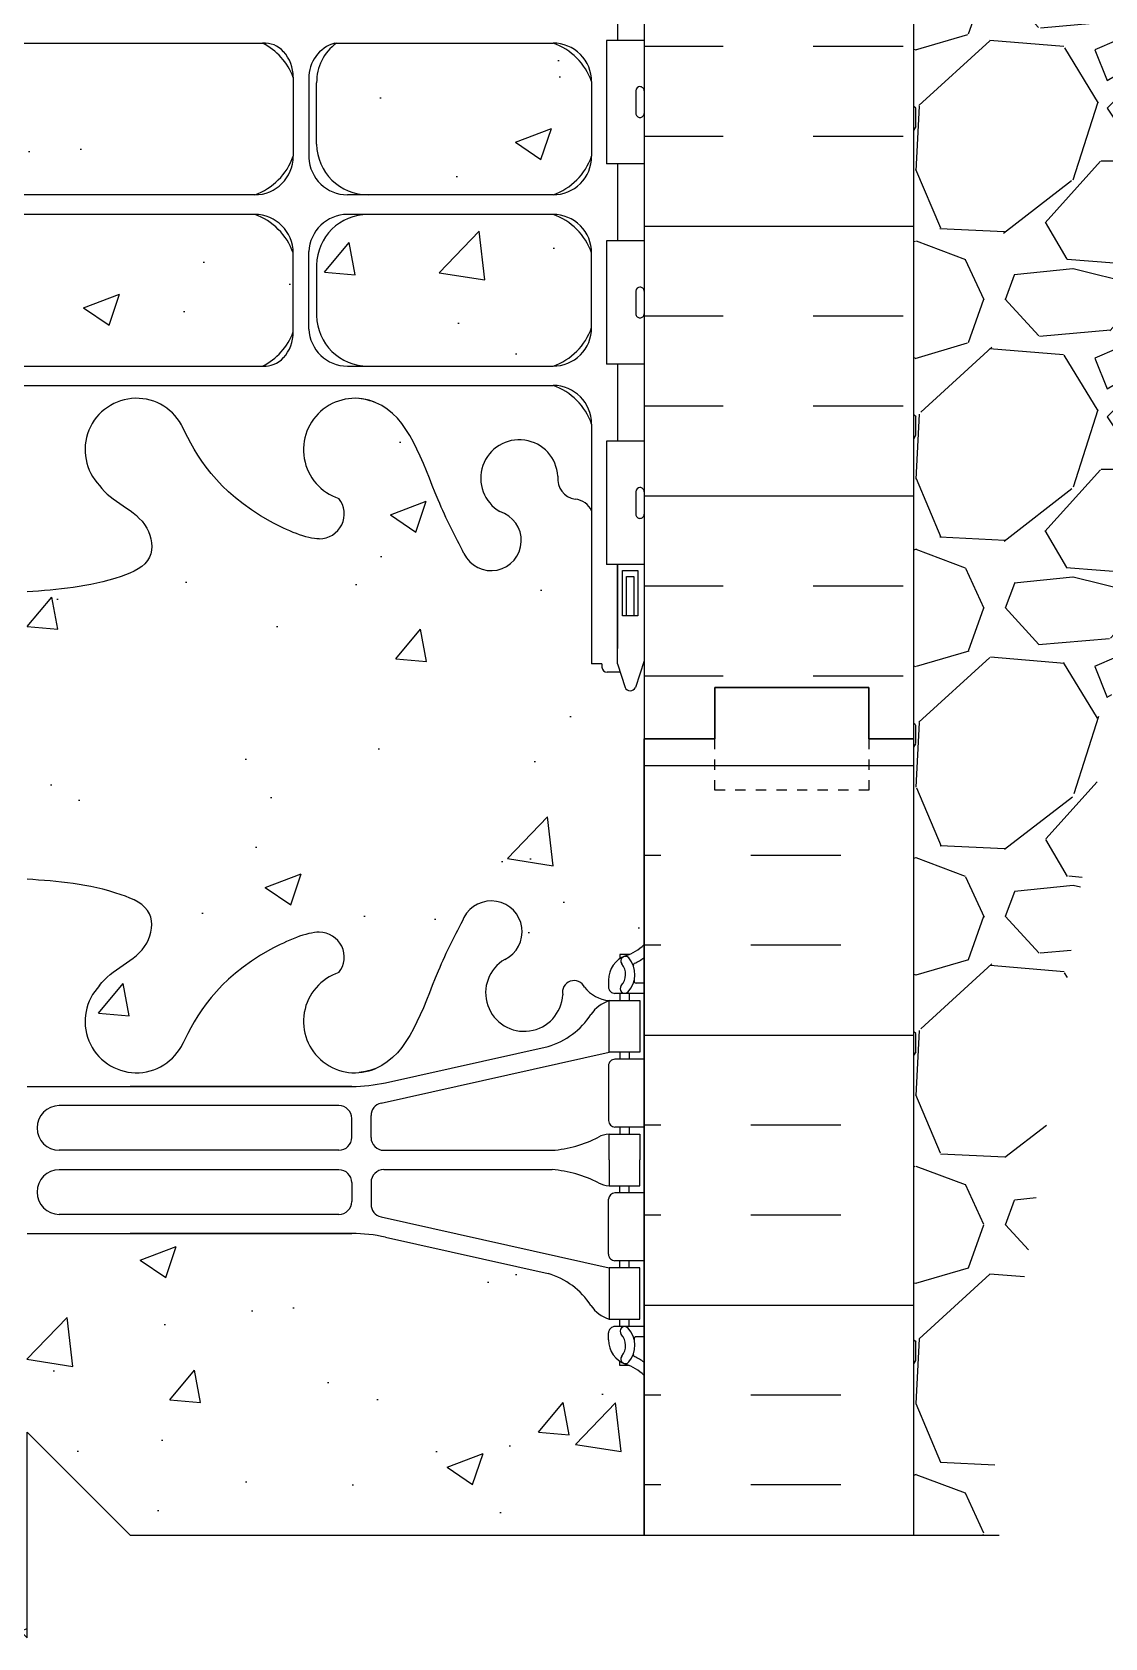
# Model space of a CAD drawing. Header units: inches. Extents: x -6.4 to 48.3, y 55.7 to 149.3.
# Drawn here: x 21.46 to 31.9, y 84.5 to 100.12 of the extents above; entities that cross this region are included whole.
import ezdxf

# ---------------------------------------------------------------- set-up
doc = ezdxf.new("R2010")
doc.units = ezdxf.units.IN
doc.header["$LTSCALE"] = 0.5
doc.header["$MEASUREMENT"] = 0
doc.linetypes.add('DASHED2', pattern=[0.375, 0.25, -0.125])
for name, color, linetype in [('HATCH', 12, 'Continuous'), ('LINE18', 9, 'Continuous'), ('line25', 2, 'Continuous'), ('LINE50', 5, 'Continuous'), ('LINE9', 9, 'Continuous'), ('Web_Edge', 9, 'Continuous')]:
    doc.layers.add(name, color=color, linetype=linetype)

msp = doc.modelspace()

# ---------------------------------------------------------------- hatches: boundary and pattern name
at = {"layer": 'HATCH'}
h = msp.add_hatch(dxfattribs=at)
h.set_pattern_fill('AR-CONC', color=256, scale=0.5)
h.set_pattern_definition([(49.99999999999999, (0, 0), (3.586300913003767, -0.3137606749129755), [0.375, -4.125]), (355, (0, 0), (-0.693756668065, 3.760960668500059), [0.3, -3.3]), (100.45144446, (0.298858405, -0.02614672), (2.89254423363556, 3.447199954843147), [0.3187009599999999, -3.505710559999999]), (46.18420000000001, (0, 1), (5.336206653357862, -0.8275964039653827), [0.5625, -6.1875]), (96.63563549, (0.444683725, 0.931033465), (4.673309728371142, 4.870593003872752), [0.47805171, -5.258568799999999]), (351.1841639899999, (0, 1), (4.673309725273866, 4.870593001349951), [0.45, -4.950000005]), (21, (0.5, 0.75), (2.984535260592308, -2.013094453326694), [0.375, -4.125]), (326.0000000000001, (0.5, 0.75), (1.216576659607909, 3.625750225234265), [0.3, -3.3]), (71.45144474, (0.74871127, 0.58224213), (4.201111883649856, 1.612655764031769), [0.31870095, -3.50571056]), (37.50000000000001, (0, 0), (0.06079927658645334, 1.664469269156557), [0, -3.26, 0, -3.35, 0, -3.3125]), (7.499999999999999, (0, 0), (1.315347687210743, 1.972058559411801), [0, -1.91, 0, -3.185, 0, -1.2625]), (327.5, (-1.115, 0), (2.669112180862045, -0.1127743586718988), [0, -1.25, 0, -3.9, 0, -5.175]), (317.5, (-1.615, 0), (2.915930846711931, 0.5005249116615886), [0, -1.625, 0, -2.59, 0, -3.675])])
h.paths.add_polyline_path([(26.48168436787026, 88.04263659014639), (24.90088879188321, 88.39559580284632, 0.05497433642748715), (24.57401833327804, 88.43164371917305), (21.41610146462051, 88.4316437191731), (18.25818459596298, 88.43164371917305, 0.05497433642748495), (17.93131413735782, 88.39559580284632), (16.35051856137071, 88.04263659014639, 0.1809141486820081), (15.93279740654071, 87.73129173911866, -0.1555286049738728), (15.75710446149501, 87.59724655619068), (15.65210446151042, 87.59724655619068), (15.65210446150587, 87.5272465561907), (15.69960446150371, 87.52724655619072, -0.4142135623886924), (15.76210446150372, 87.4647465561874), (15.76210446150009, 87.39724655617746, -0.2490694201800416), (15.65210446148404, 87.1901234044078), (15.65210446148137, 87.14839734448366), (15.56210446148088, 87.14839734449053, 0.088416150687099), (15.41610146462049, 87.05108565203554), (15.41610146462049, 85.49827256167444), (20.41610146462047, 85.49827256167437), (21.41610146462047, 84.49827256167437), (21.41610146462047, 86.49827256167437), (22.41610146462047, 85.49827256167437), (27.41610146462256, 85.49827256167437), (27.41610146462256, 87.05108565203365, 0.08841615068847293), (27.2700984677602, 87.14839734449053), (27.18009846775971, 87.14839734448366), (27.18009846775692, 87.19012340440784, -0.2490694201797438), (27.07009846774093, 87.39724655617725), (27.0700984677373, 87.46474655618735, -0.4142135623889392), (27.13259846773731, 87.52724655619072), (27.18009846773515, 87.5272465561907), (27.1800984677306, 87.59724655619068), (27.07509846774601, 87.59724655619068, -0.1555286049747292), (26.89940552269962, 87.73129173911965, 0.1809141486815976)])
edge = h.paths.add_edge_path()
edge.add_line((27.41610146462256, 94.00279614234482), (27.33110508458509, 93.7421405768958))
edge.add_arc((27.28110508458312, 93.76880724355779), 0.0566666666662005, 208.0724869357355, 331.92751306926226, ccw=False)
edge.add_line((27.23110508458348, 93.74214057689144), (27.18219204110522, 93.8921405768918))
edge.add_line((27.18219204110522, 93.8921405768918), (27.05610508458371, 93.8921405768917))
edge.add_arc((27.05610508458366, 93.9421405768917), 0.04999999999999893, 180.0000000003257, 270.0000000000529, ccw=False)
edge.add_line((27.00610508458367, 93.94214057689142), (27.00610508458348, 93.97214057689179))
edge.add_line((27.00610508458348, 93.97214057689179), (26.90610508458358, 93.97214057689173))
edge.add_line((26.90610508458358, 93.97214057689173), (26.90610508458517, 95.46145021281055))
edge.add_arc((26.73182014423171, 95.38519943536058), 0.1902351741811509, 23.62968568314012, 85.69390720186028)
edge.add_arc((26.77527631842614, 95.77295988821972), 0.2001991447122013, 172.8928574406814, 261.62120110483374, ccw=False)
edge.add_arc((26.20210352278391, 95.77860224743173), 0.3750000000000576, 2.923707316314296, 239.8675290213241)
edge.add_arc((25.92845248735913, 95.17366380226504), 0.2933208100659903, -154.20161472823122, 73.07311694849182, ccw=False)
edge.add_spline(control_points=[(25.66436665831853, 95.04600890609176), (25.57836160097614, 95.21262309114293), (25.32535592059434, 95.7027609569015), (25.13097034530546, 96.38364457051323), (24.80526544747908, 96.51416053165345)], knot_values=[0, 0, 0, 0, 0.5792108788750416, 1.703895643151047, 1.703895643151047, 1.703895643151047, 1.703895643153065], degree=3, periodic=0)
edge.add_spline(control_points=[(24.8052654474785, 96.51416053165369), (24.75562126657542, 96.53405387077383), (24.70139113196266, 96.5465382056105), (24.64463728462571, 96.55494526457996)], knot_values=[1.703895643151047, 1.703895643151047, 1.703895643151047, 1.703895643153065, 1.875320924960458, 1.875320924960458, 1.875320924960458, 1.875320924960458], degree=3, periodic=0)
edge.add_arc((24.60360352278432, 96.05663187885848), 0.5000000000000012, 85.29258300207836, 251.7936654899602)
edge.add_arc((24.25727042465806, 95.43188302808746), 0.2420270174843622, -90.00000000000159, 38.232708347083815, ccw=False)
edge.add_spline(control_points=[(24.25727042465806, 95.1898560106031), (24.13629586325752, 95.18787722357992), (23.31697661923827, 95.53929212968156), (23.07188675954299, 95.98652410921649), (22.93242272982697, 96.26650833613554)], knot_values=[0.038125052948749, 0.038125052948749, 0.038125052948749, 0.038125052948749, 0.3206625196127232, 1.237397781292702, 1.237397781292702, 1.237397781292702, 1.237397781292702], degree=3, periodic=0)
edge.add_arc((22.47860352278432, 96.05663187885848), 0.4999999999999982, 24.81898893806979, 224.1875067117098)
edge.add_spline(control_points=[(22.12007221939931, 95.70812749654301), (22.22770059259975, 95.5451590696738), (22.58768390405331, 95.45449416838859), (22.66435115063942, 94.95892867344192), (22.11619173628324, 94.72307598496089), (21.71239816288963, 94.69459615695264), (21.41610352278432, 94.67369829986428)], knot_values=[0.2294066276059699, 0.2294066276059699, 0.2294066276059699, 0.2294066276059699, 0.8444317149509691, 1.128849112252439, 1.464330773214601, 2.389004302115073, 2.389004302115073, 2.389004302115073, 2.389004302115073], degree=3, periodic=0)
edge.add_spline(control_points=[(21.41610352278432, 94.67369829986428), (21.119808882679, 94.69459615695264), (20.71601530928539, 94.72307598496089), (20.16785589492921, 94.95892867344192), (20.24452314151486, 95.45449416838859), (20.60450645296843, 95.5451590696738), (20.71213482616887, 95.70812749654301)], knot_values=[0.2294066276059699, 0.2294066276059699, 0.2294066276059699, 0.2294066276059699, 1.154080156506442, 1.489561817468604, 1.773979214770074, 2.389004302115073, 2.389004302115073, 2.389004302115073, 2.389004302115073], degree=3, periodic=0)
edge.add_arc((20.35360352278431, 96.05663187885848), 0.4999999999999969, 315.8124932879452, 515.181011060319)
edge.add_spline(control_points=[(19.89978431574761, 96.26650833614842), (19.76032028603093, 95.98652410922699), (19.51523042633951, 95.53929212968568), (18.69591118231066, 95.18787722357992), (18.57493662091011, 95.1898560106031)], knot_values=[0.03812505294874891, 0.03812505294874891, 0.03812505294874891, 0.03812505294874891, 0.9548603146427838, 1.237397781306758, 1.237397781306758, 1.237397781306758, 1.237397781306758], degree=3, periodic=0)
edge.add_arc((18.57493662091008, 95.43188302808746), 0.2420270174843622, 141.7672916529813, 270.00000000000927, ccw=False)
edge.add_arc((18.22860352278432, 96.05663187885848), 0.5000000000000013, 288.206334509959, 454.7074169979395)
edge.add_spline(control_points=[(18.18756976094292, 96.55494526457996), (18.13081591360685, 96.54653820561069), (18.07658577899593, 96.53405387077456), (18.02694159809434, 96.51416053165555)], knot_values=[1.703895643153065, 1.703895643153065, 1.703895643153065, 1.703895643153065, 1.875320924956438, 1.875320924956438, 1.875320924956438, 1.875320924960458], degree=3, periodic=0)
edge.add_spline(control_points=[(18.02694159809317, 96.51416053165508), (17.70123670026364, 96.38364457051644), (17.50685112497414, 95.70276095690208), (17.25384544459203, 95.21262309114293), (17.16784038724964, 95.04600890609176)], knot_values=[0, 0, 0, 4.020339616772617e-12, 1.124684764282043, 1.703895643157085, 1.703895643157085, 1.703895643157085, 1.703895643157085], degree=3, periodic=0)
edge.add_arc((16.90375455820813, 95.17366380226525), 0.2933208100657335, 106.92688305140959, 334.2016147193522, ccw=False)
edge.add_arc((16.6301035227838, 95.77860224743172), 0.3749999999999994, 300.1324709786998, 537.076292684905)
edge.add_arc((16.05693072714067, 95.77295988821614), 0.2001991447122045, -81.61995656525949, 7.107142558047826, ccw=False)
edge.add_arc((16.10038278495344, 95.38519943536058), 0.1902351741811548, 94.30355009334704, 156.3683691149518)
edge.add_line((15.92610043342788, 95.46145612977134), (15.9260978446574, 93.97214057689173))
edge.add_line((15.9260978446574, 93.97214057689173), (15.82609784465749, 93.97214057689179))
edge.add_line((15.82609784465749, 93.97214057689179), (15.8260978446573, 93.9421405768917))
edge.add_arc((15.77609784465731, 93.9421405768917), 0.04999999999999893, -90.00000000005292, 0, ccw=False)
edge.add_line((15.77609784465726, 93.8921405768917), (15.65001088813575, 93.8921405768918))
edge.add_line((15.65001088813575, 93.8921405768918), (15.60109784465749, 93.74214057689144))
edge.add_arc((15.55109784465785, 93.76880724355779), 0.0566666666662005, 208.0724869307369, 331.92751306426453, ccw=False)
edge.add_line((15.50109784465588, 93.7421405768958), (15.41610146462049, 94.00279614233828))
edge.add_line((15.41610146462049, 94.00279614233828), (15.41610146462049, 91.24340746034557))
edge.add_arc((15.76210446151015, 91.60435333737338), 0.5000000000000022, 226.210888829616, 246.4218215181388)
edge.add_line((15.56210446148088, 91.14609576789057), (15.65210446148137, 91.14609576789748))
edge.add_line((15.65210446148137, 91.14609576789748), (15.65210446148404, 91.1043697079733))
edge.add_arc((15.51210446150009, 90.89724655619038), 0.2500000000000013, 3.038678642042214e-09, 55.944202261869975, ccw=False)
edge.add_line((15.76210446150009, 90.89724655620364), (15.76210446150372, 90.82974655619375))
edge.add_arc((15.69960446150372, 90.82974655619039), 0.06250000000000266, -90.00000000001631, 3.087507138843648e-09, ccw=False)
edge.add_line((15.6996044615037, 90.76724655619039), (15.65210446150587, 90.7672465561904))
edge.add_line((15.65210446150587, 90.7672465561904), (15.65210446151042, 90.6972465561904))
edge.add_line((15.65210446151042, 90.6972465561904), (15.75710446149594, 90.6972465561904))
edge.add_arc((15.71956877942649, 91.04679790552295), 0.3515609097277858, 276.129075369699, 321.5331406383066)
edge.add_arc((16.0967952054081, 90.77849878458117), 0.1133920476497535, -12.184427694826923, 154.0569440551999, ccw=False)
edge.add_arc((16.58214478038747, 90.77369367286873), 0.3750000000000024, 182.9237073150972, 419.867529020973)
edge.add_arc((16.90210833185898, 91.36738463013138), 0.299843798883217, 27.596968583176817, 243.9425150277763, ccw=False)
edge.add_spline(control_points=[(17.16783832908618, 91.5062870142087), (17.25384338642834, 91.3396728291575), (17.50684906681039, 90.8495349633984), (17.70123464209949, 90.1686513497856), (18.02693953992742, 90.03813538864625)], knot_values=[0, 0, 0, 0, 0.5792108788750416, 1.703895643153065, 1.70389564315316, 1.70389564315316, 1.70389564315316], degree=3, periodic=0)
edge.add_spline(control_points=[(18.02693953992745, 90.03813538864625), (18.07658372083, 90.01824204952645), (18.13081385544215, 90.00575771468992), (18.18756770277906, 89.9973506557205)], knot_values=[1.703895643153065, 1.70389564315316, 1.70389564315316, 1.70389564315316, 1.875320924960458, 1.875320924960458, 1.875320924960458, 1.875320924960458], degree=3, periodic=0)
edge.add_arc((18.22860146462052, 90.49566404144197), 0.5000000000000042, 265.2925830020462, 431.7936654899919)
edge.add_arc((18.57493456274659, 91.120412892213), 0.2420270174843639, 90, 218.2327083470575, ccw=False)
edge.add_spline(control_points=[(18.57493456274659, 91.36243990969736), (18.69590912414697, 91.36441869672053), (19.51522836816904, 91.01300379061777), (19.76031822786324, 90.56577181108118), (19.89978225757944, 90.28578758416147)], knot_values=[0.038125052948749, 0.038125052948749, 0.038125052948749, 0.038125052948749, 0.3206625196127232, 1.237397781296427, 1.237397781296427, 1.237397781296427, 1.237397781296427], degree=3, periodic=0)
edge.add_arc((20.35360146462051, 90.49566404144197), 0.5000000000000001, 204.818988938502, 404.1875067117508)
edge.add_spline(control_points=[(20.71213276800546, 90.84416842375744), (20.60450439480479, 91.00713685062665), (20.24452108335123, 91.09780175191186), (20.1678538367654, 91.59336724685856), (20.71601325112164, 91.8292199353396), (21.11980682451519, 91.85769976334784), (21.41610146462051, 91.87859762043617)], knot_values=[0.2294066276059699, 0.2294066276059699, 0.2294066276059699, 0.2294066276059699, 0.8444317149509691, 1.128849112252439, 1.464330773214601, 2.389004302115073, 2.389004302115073, 2.389004302115073, 2.389004302115073], degree=3, periodic=0)
edge.add_spline(control_points=[(21.41610146462051, 91.87859762043617), (21.71239610472583, 91.85769976334784), (22.11618967811938, 91.8292199353396), (22.66434909247562, 91.59336724685856), (22.58768184588979, 91.09780175191186), (22.22769853443623, 91.00713685062665), (22.12007016123556, 90.84416842375744)], knot_values=[0.2294066276059699, 0.2294066276059699, 0.2294066276059699, 0.2294066276059699, 1.154080156506442, 1.489561817468604, 1.773979214770074, 2.389004302115073, 2.389004302115073, 2.389004302115073, 2.389004302115073], degree=3, periodic=0)
edge.add_arc((22.47860146462051, 90.49566404144197), 0.4999999999999986, 135.8124932882493, 335.181011061473)
edge.add_spline(control_points=[(22.93242067166158, 90.28578758416145), (23.07188470137777, 90.56577181108118), (23.31697456107198, 91.01300379061779), (24.13629380509406, 91.36441869672053), (24.25726836649443, 91.36243990969736)], knot_values=[0.03812505294874891, 0.03812505294874891, 0.03812505294874891, 0.03812505294874891, 0.9548603146324574, 1.237397781296432, 1.237397781296432, 1.237397781296432, 1.237397781296432], degree=3, periodic=0)
edge.add_arc((24.25726836649443, 91.120412892213), 0.2420270174843638, -38.23270834705761, 90.0000000000008, ccw=False)
edge.add_arc((24.60360146462051, 90.49566404144197), 0.5000000000000042, 108.2063345100093, 274.7074169979513)
edge.add_spline(control_points=[(24.64463522646196, 89.9973506557205), (24.70138907379888, 90.00575771468992), (24.75561920841102, 90.01824204952645), (24.80526338931358, 90.03813538864625)], knot_values=[1.703895643153065, 1.703895643153065, 1.703895643153065, 1.703895643153065, 1.875320924960363, 1.875320924960363, 1.875320924960363, 1.875320924960458], degree=3, periodic=0)
edge.add_spline(control_points=[(24.8052633893136, 90.03813538864625), (25.13096828714153, 90.1686513497856), (25.32535386243063, 90.8495349633984), (25.57835954281268, 91.3396728291575), (25.66436460015484, 91.5062870142087)], knot_values=[0, 0, 0, 9.50350909079134e-14, 1.124684764278118, 1.70389564315316, 1.70389564315316, 1.70389564315316, 1.70389564315316], degree=3, periodic=0)
edge.add_arc((25.93009459738204, 91.36738463013138), 0.2998437988832171, -63.94251502777138, 153.0564879159242, ccw=False)
edge.add_arc((26.25005814885355, 90.77369367286873), 0.3750000000000024, 120.1324709790231, 357.0762926848984)
edge.add_arc((26.73540772383292, 90.77849878458113), 0.1133920476497535, 25.94305594486309, 192.1844276948195, ccw=False)
edge.add_arc((27.11263414981453, 91.04679790552295), 0.3515609097277878, 218.4668593616785, 263.8709246303007)
edge.add_line((27.07509846774509, 90.6972465561904), (27.1800984677306, 90.6972465561904))
edge.add_line((27.1800984677306, 90.6972465561904), (27.18009846773515, 90.7672465561904))
edge.add_line((27.18009846773515, 90.7672465561904), (27.13259846773732, 90.76724655619039))
edge.add_arc((27.1325984677373, 90.82974655619039), 0.06250000000000266, 179.9999999969125, 270.00000000001955, ccw=False)
edge.add_line((27.0700984677373, 90.82974655619375), (27.07009846774093, 90.89724655620385))
edge.add_arc((27.32009846774093, 90.89724655619038), 0.2500000000000004, 124.05579773814631, 179.9999999969125, ccw=False)
edge.add_line((27.18009846775692, 91.10436970797326), (27.18009846775971, 91.14609576789748))
edge.add_line((27.18009846775971, 91.14609576789748), (27.2700984677602, 91.14609576789057))
edge.add_arc((27.07009846773093, 91.60435333737338), 0.5000000000000028, 293.5781784818614, 313.7891111706969)
edge.add_line((27.41610146462256, 91.24340746034746), (27.41610146462256, 94.00279614234482))
h.paths.add_polyline_path([(18.60128407102738, 97.85224115305823, 0.4100928209065653), (18.10133369913362, 98.34519660597641), (16.30110607241818, 98.34519660597645, 0.225651754056981), (15.92610607241668, 97.97019660597692), (15.92610607241668, 97.2441318788594, 0.2256517540569453), (16.3011060724181, 96.8691318788599), (18.10133369913361, 96.86913187885992, 0.4060053292417333), (18.60113622864137, 97.35508084694233)])
h.paths.add_polyline_path([(18.60110644472954, 99.62609047306364, 0.246770237650126), (18.40693218021207, 100.0118829225506), (16.30110607241818, 100.0118829225506, 0.225651754056981), (15.92610607241668, 99.63688292255108), (15.92610607241668, 98.91081819543358, 0.2256517540569825), (16.30110607241818, 98.53581819543403), (18.10133369913362, 98.53581819543408, 0.4100928209065933), (18.60128407102738, 99.0287736483523)])
h.paths.add_polyline_path([(24.00358820193273, 99.67898394294161, 0.1853008981733969), (23.70481461483787, 100.0118829225506), (19.12738831434814, 100.0118829225506, 0.1853008981733721), (18.82861472725333, 99.67898394294161), (18.82861472725344, 98.91081819543298, 0.2256517540562233), (19.20361472725326, 98.53581819543403), (23.62858820193288, 98.53581819543406, 0.2256517540561864), (24.00358820193262, 98.91081819543297)])
h.paths.add_polyline_path([(24.00358820193262, 97.97019660597752, 0.225651754056223), (23.6285882019328, 98.34519660597645), (19.20361472725319, 98.34519660597643, 0.2256517540561855), (18.82861472725344, 97.97019660597752), (18.82861472725333, 97.20203085846887, 0.1853008981733986), (19.1273883143482, 96.86913187885987), (23.70481461483792, 96.8691318788599, 0.1853008981733727), (24.00358820193273, 97.20203085846887)])
h.paths.add_polyline_path([(26.90609685676927, 97.97019660597691, 0.2256517540569833), (26.53109685676777, 98.34519660597645), (24.73086923005244, 98.34519660597641, 0.4100928209065675), (24.23091885815868, 97.85224115305823), (24.23106670054469, 97.35508084694231, 0.4060053292417262), (24.73086923005244, 96.86913187885992), (26.53109685676785, 96.8691318788599, 0.2256517540569473), (26.90609685676927, 97.24413187885942)])
h.paths.add_polyline_path([(26.90609685676927, 99.63688292255107, 0.2256517540569833), (26.53109685676777, 100.0118829225506), (24.42527074897403, 100.0118829225506, 0.2467702376501454), (24.23109648445652, 99.62609047306366), (24.23091885815868, 99.02877364835226, 0.4100928209065707), (24.73086923005244, 98.53581819543408), (26.53109685676777, 98.53581819543403, 0.22565175405698), (26.90609685676927, 98.91081819543356)])
h.paths.add_polyline_path([(18.60113622864137, 107.131734073748, 0.4060053292417272), (18.10133369913361, 107.6176830418304), (16.30110607241818, 107.6176830418303, 0.2256517540569803), (15.92610607241668, 107.2426830418308), (15.92610607241668, 106.5166183147134, 0.2256517540570542), (16.30110607241834, 106.1416183147138), (18.10133369913362, 106.1416183147138, 0.4100928209065933), (18.60128407102738, 106.634573767632)])
h.paths.add_polyline_path([(24.00358820193273, 107.2847840622214, 0.1853008981733461), (23.70481461483798, 107.6176830418303), (19.12738831434819, 107.6176830418304, 0.1853008981733964), (18.82861472725333, 107.2847840622214), (18.82861472725344, 106.5166183147127, 0.2256517540561842), (19.20361472725318, 106.1416183147138), (23.62858820193271, 106.1416183147138, 0.2256517540562579), (24.00358820193262, 106.5166183147127)])
h.paths.add_polyline_path([(24.00358820193262, 105.5759967252573, 0.2256517540561868), (23.62858820193287, 105.9509967252562), (19.20361472725319, 105.9509967252562, 0.225651754056187), (18.82861472725344, 105.5759967252573), (18.82861472725333, 104.8078309777486, 0.185300898173373), (19.12738831434814, 104.4749319981397), (23.70481461483787, 104.4749319981396, 0.1853008981733966), (24.00358820193273, 104.8078309777486)])
h.paths.add_polyline_path([(18.60128407102738, 105.458041272338, 0.4100928209065664), (18.10133369913362, 105.9509967252562), (16.30110607241809, 105.9509967252562, 0.2256517540569446), (15.92610607241668, 105.5759967252567), (15.92610607241668, 104.8499319981392, 0.2256517540569823), (16.30110607241818, 104.4749319981396), (18.40693218021208, 104.4749319981397, 0.2467702376501171), (18.60110644472954, 104.8607244476266)])
h.paths.add_polyline_path([(26.90609685676927, 105.5759967252567, 0.2256517540569414), (26.53109685676786, 105.9509967252562), (24.73086923005244, 105.9509967252562, 0.4100928209065707), (24.23091885815868, 105.458041272338), (24.23109648445652, 104.8607244476266, 0.2467702376501417), (24.42527074897403, 104.4749319981396), (26.53109685676777, 104.4749319981396, 0.2256517540569816), (26.90609685676927, 104.8499319981392)])
h.paths.add_polyline_path([(26.90609685676927, 107.2426830418308, 0.2256517540569833), (26.53109685676777, 107.6176830418303), (24.73086923005245, 107.6176830418304, 0.4060053292417373), (24.23106670054469, 107.1317340737479), (24.23091885815868, 106.634573767632, 0.4100928209065728), (24.73086923005244, 106.1416183147138), (26.53109685676761, 106.1416183147138, 0.2256517540570538), (26.90609685676927, 106.5166183147134)])
h.paths.add_polyline_path([(15.41610146462048, 111.2434074603435), (13.41610146462048, 111.243407460343), (13.41610146462049, 109.1719788889168), (14.91610146462049, 101.2434074603455), (15.41610146462049, 101.2434074603455)])
h.paths.add_polyline_path([(29.41610146462256, 109.1719788889169), (29.41610146462256, 110.7434074603454), (28.10360146462046, 110.7434074603454), (28.10360146462046, 111.2434074603463), (27.41610146462256, 111.2434074603462), (27.41610146462256, 101.2434074603455), (27.91610146462256, 101.2434074603455)])
h = msp.add_hatch(dxfattribs=at)
h.set_pattern_fill('INSUL', color=256, scale=7, style=0)
h.set_pattern_definition([(0, (-2914.440862764546, -358.5192632442902), (0, 2.625), []), (0, (-2914.440862764546, -357.6442632442902), (0, 2.625), [0.875, -0.875]), (0, (-2914.440862764546, -356.7692632442902), (0, 2.625), [0.875, -0.875])])
edge = h.paths.add_edge_path()
edge.add_line((27.41610146462256, 101.2434074603455), (27.91610146462256, 101.2434074603455))
edge.add_line((27.91610146462256, 101.2434074603455), (29.66610146462256, 110.4934074603455))
edge.add_line((29.66610146462256, 110.4934074603455), (29.66610146462256, 111.2434074603455))
edge.add_line((29.66610146462256, 111.2434074603455), (30.04110146462256, 111.2434074603455))
edge.add_line((30.04110146462256, 111.2434074603455), (30.04110146462256, 93.24340746034552))
edge.add_line((30.04110146462256, 93.24340746034552), (29.60360146462256, 93.24340746034552))
edge.add_line((29.60360146462256, 93.24340746034552), (29.60360146462256, 93.74340746034552))
edge.add_line((29.60360146462256, 93.74340746034552), (28.10360146462256, 93.74340746034552))
edge.add_line((28.10360146462256, 93.74340746034552), (28.10360146462256, 93.24340746034552))
edge.add_line((28.10360146462256, 93.24340746034552), (27.66610146462256, 93.24340746034552))
edge.add_line((27.41610146462256, 101.2434074603455), (27.41610146462256, 93.24340746034552))
h = msp.add_hatch(dxfattribs=at)
h.set_pattern_fill('GRAVEL', color=256, scale=3, style=0)
h.set_pattern_definition([(228.0128, (32.20110146462042, 88.49827256167437), (-23.99999469647448, -27.00000402482174), [0.403608, -39.957264]), (184.9697, (31.93110146462039, 88.1982725616743), (36.00000315455291, 2.999973921021156), [0.692604, -68.567775]), (132.5104, (31.24110146462045, 88.13827256167436), (29.99997215504044, -33.00002602161359), [0.488364, -48.348096]), (267.2737, (30.07110146462043, 87.38827256167436), (2.999988053181571, 60.0000008849204), [0.630714, -62.440674]), (292.8337, (30.0411014646204, 86.75827256167436), (-15.00002971631142, 35.99998923533333), [0.618465, -61.22811900000001]), (357.2737, (30.28110146462041, 86.18827256167431), (-60.0000008849204, 2.999988053181574), [0.630714, -62.440674]), (37.6942, (30.9111014646204, 86.15827256167434), (-39.00002203685393, -29.99997121548159), [0.8340869999999999, -82.574547]), (72.2553, (31.57110146462043, 86.66827256167433), (21.00003228811623, 65.99998869371757), [0.7874639999999999, -77.958963]), (121.4296, (31.81110146462044, 87.41827256167433), (-24.0000247025291, 38.99998510947771), [0.63285, -62.652219]), (175.2364, (31.48110146462045, 87.9582725616744), (33.00000283895875, -2.999974597983782), [0.7224959999999981, -35.40228899999988]), (222.3974, (30.76110146462043, 88.01827256167435), (-36.0000220532197, -32.99997624604236), [0.9343440000000001, -92.500125]), (138.8141, (33.0411014646204, 87.35827256167438), (-21.00000884041714, 17.99999194002827), [0.318903, -31.571532]), (171.4692, (32.80110146462039, 87.5682725616743), (38.99999485444538, -6.000023730119371), [0.6067109999999981, -60.06453299999988]), (225, (32.20110146462042, 87.65827256167434), (-3.33066907387547e-16, -3.000000928346857), [0.4242629999999999, -3.818376]), (203.1986, (31.99110146462045, 88.01827256167435), (14.99999919200123, 6.000003975794561), [0.228474, -22.618845]), (291.8014, (31.78110146462041, 87.92827256167432), (-2.999999731501946, 9.00000081903231), [0.323109, -15.832386]), (30.9638, (31.90110146462041, 87.62827256167436), (8.999994066863994, 6.000007450622197), [0.5247869999999981, -16.96806899999994]), (161.5651, (32.35110146462046, 87.89827256167435), (6.000001303778886, -2.999995209668123), [0.3794730000000001, -9.107361000000001]), (16.38950000000001, (30.0411014646204, 87.92827256167432), (30.00000659523588, 8.999978129453911), [0.5316, -52.628535]), (70.3462, (30.55110146462039, 88.07827256167441), (-11.99998574211524, -33.00000640681867), [0.445983, -44.152224]), (293.1986, (32.35110146462046, 88.49827256167437), (-6.000003975794561, 14.99999919200123), [0.456945, -22.390374]), (343.6105, (32.53110146462041, 88.07827256167441), (-30.00000659523587, 8.99997812945392), [0.5315999999999981, -52.62853499999988]), (339.444, (30.0411014646204, 86.0682725616743), (-15.00000553362727, 5.999987989264753), [0.51264, -25.119372]), (294.7751, (30.52110146462042, 85.88827256167436), (-14.99997656773551, 33.00001026551735), [0.429533999999999, -42.52392899999987]), (66.80140000000002, (32.38110146462043, 85.49827256167437), (6.000003975794565, 14.99999919200123), [0.456945, -22.390374]), (17.35400000000001, (32.56110146462044, 85.91827256167433), (-39.0000060572905, -11.99998350677735), [0.5028929999999999, -49.78627199999999]), (69.444, (30.9111014646204, 85.49827256167437), (-5.99998798926476, -15.00000553362727), [0.25632, -25.375692]), (101.3098999999999, (32.20110146462042, 85.49827256167437), (-2.999992896484816, 12.00000225669286), [0.1529699999999996, -15.14408699999997]), (165.9638, (32.17110146462039, 85.64827256167435), (9.00000163796922, -2.999994172083737), [0.618465, -11.75085]), (186.009, (31.57110146462043, 85.79827256167432), (29.99999925271812, 2.999997952445524), [0.57315, -56.74176900000001]), (303.6901, (31.90110146462041, 87.35827256167438), (-3.000004003521572, 5.999998673313481), [0.432666, -10.383987]), (353.1572, (32.14110146462042, 86.99827256167437), (50.99999809643565, -6.000023993774283), [0.755382, -74.782689]), (60.94540000000001, (32.89110146462042, 86.90827256167434), (-12.00000008159784, -21.00000115370906), [0.308868, -30.578022]), (90, (33.0411014646204, 87.17827256167432), (-3, 3), [0.18, -2.82]), (120.2564, (31.51110146462043, 85.88827256167436), (11.99998466040808, -21.0000073675642), [0.416772, -41.26056000000001]), (48.01279999999999, (31.30110146462039, 86.24827256167437), (23.99999469647448, 27.00000402482175), [0.8072159999999999, -39.553656]), (0, (31.84110146462047, 86.84827256167439), (3, 3), [0.78, -2.22]), (325.3048, (32.62110146462044, 86.84827256167439), (-29.99998277696258, 21.00002582878337), [0.474342, -46.959822]), (254.0546, (33.01110146462042, 86.57827256167441), (-2.999999667889143, -12.00000037995645), [0.436806, -21.403524]), (207.646, (32.89110146462042, 86.15827256167434), (-56.99998742153878, -30.00002313950754), [0.711195, -70.408422]), (175.4261, (32.26110146462042, 85.82827256167441), (-39.0000016749364, 2.999984403483252), [0.7523969999999981, -74.48722199999976])])
edge = h.paths.add_edge_path()
edge.add_line((30.0411014646204, 107.2427981481697), (30.04110146462043, 93.24340746034535))
edge.add_line((30.04110146462046, 93.24340746034541), (30.04110146462043, 85.4982725616744))
edge.add_line((30.0411014646204, 85.49827256167437), (30.71518350063508, 85.49827256167437))
edge.add_spline(control_points=[(30.71518350063508, 85.49827256167437), (30.82344980619331, 86.14360923673128), (31.5846742245459, 90.74865201435223), (32.19336966920025, 97.67169029027157), (35.77935516200728, 104.5703417872482), (38.66779697201287, 106.0707733784468), (39.46270270882803, 106.4836955551758)], knot_values=[0, 0, 0, 0, 1.962013932848677, 13.99979169350777, 21.00438102400835, 23.66399043516336, 23.66399043516336, 23.66399043516336, 23.66399043516336], degree=3, periodic=0)
edge.add_line((39.46270270882803, 106.4836955551758), (39.46270270882803, 107.2434074603454))
edge.add_line((39.46270270882803, 107.2434074603454), (30.0411014646204, 107.2427981481697))
h = msp.add_hatch(dxfattribs=at)
h.set_pattern_fill('INSUL', color=256, scale=7, style=0)
h.set_pattern_definition([(180, (2953.577683176105, -321.7661066023662), (0, 2.625), []), (180, (2953.577683176105, -320.8911066023662), (0, 2.625), [0.875, -0.875]), (180, (2953.577683176105, -320.0161066023662), (0, 2.625), [0.875, -0.875])])
h.paths.add_polyline_path([(27.41610146462046, 85.49827256167437), (30.0411014646204, 85.49827256167437), (30.04110146462046, 93.24340746034552), (29.60360146462046, 93.24340746034552), (29.60360146462, 93.74340746034564), (28.10360146462046, 93.74340746034552), (28.10360146462046, 93.24340746034552), (27.41610146462046, 93.24340746034564)])

# ---------------------------------------------------------------- linework, layer by layer
at = {"layer": 'LINE18'}
msp.add_lwpolyline([(10.94979805910731, 85.49827256167451), (20.41610146462047, 85.49827256167437), (21.41610146462047, 84.49827256167437), (21.41610146462047, 86.49827256167437), (22.41610146462047, 85.49827256167437), (30.87130065507165, 85.49827256167437)], dxfattribs=at)
at = {"layer": 'line25'}
for p, q in [((27.41610146462256, 101.2434074603455), (27.41610146462256, 85.49827256167437)), ((27.41609323685848, 100.0384074603391), (27.05114064261656, 100.0384074603392)), ((27.05114064261656, 100.0384074603391), (27.05114064261656, 98.83840746033907)), ((27.33608961689547, 99.54840746033905), (27.33608961689456, 99.32840746033914)), ((27.37608961689543, 99.58840746033901), (27.37608961689543, 99.58840746033907)), ((27.41608961689539, 99.54840746033899), (27.41608961689539, 99.32840746033914)), ((27.41609323685848, 99.49340746033899), (27.41608961689494, 99.49340746033899)), ((27.41609323685848, 99.38340746033897), (27.41608961689494, 99.38340746033897)), ((27.37608961689543, 99.28840746033912), (27.37608961689452, 99.28840746033906)), ((27.41609323685848, 98.83840746033913), (27.05114064261656, 98.83840746033913)), ((27.41609323685848, 98.08840746033907), (27.05114064261656, 98.08840746033913)), ((27.05114064261656, 98.08840746033907), (27.05114064261656, 96.88840746033902)), ((27.33608961689547, 97.598407460339), (27.33608961689456, 97.37840746033909)), ((27.41608961689539, 97.59840746033895), (27.41608961689539, 97.37840746033909)), ((27.41609323685848, 97.54340746033894), (27.41608961689494, 97.54340746033894)), ((27.37608961689543, 97.33840746033907), (27.37608961689452, 97.33840746033901)), ((27.41609323685848, 97.43340746033893), (27.41608961689494, 97.43340746033893)), ((27.41609323685848, 96.88840746033908), (27.05114064261656, 96.88840746033908)), ((27.41609323685848, 96.13840746033908), (27.05114064261656, 96.13840746033914)), ((27.05114064261656, 96.13840746033908), (27.05114064261656, 94.93840746033904)), ((27.33608961689547, 95.64840746033902), (27.33608961689456, 95.4284074603391)), ((27.37608961689543, 95.68840746033898), (27.37608961689543, 95.68840746033904)), ((27.41608961689539, 95.64840746033896), (27.41608961689539, 95.4284074603391)), ((27.41609323685848, 95.59340746033895), (27.41608961689494, 95.59340746033895)), ((27.41609323685848, 95.48340746033894), (27.41608961689494, 95.48340746033894)), ((27.37608961689543, 95.38840746033908), (27.37608961689452, 95.38840746033902)), ((27.41609323685848, 94.93840746033909), (27.05114064261656, 94.93840746033909)), ((27.41610146462046, 85.49827256167437), (27.41610146462046, 93.24340746034552))]:
    msp.add_line(p, q, dxfattribs=at)
for centre, start, end in [((27.37608961689543, 99.54840746033905), 90, 180), ((27.37608961689543, 99.54840746033905), 359.9999999999121, 90.00000000005213), ((27.37608961689452, 99.32840746033908), 179.999999999899, 270), ((27.37608961689543, 99.32840746033914), 269.9999999999218, 0), ((27.37608961689543, 97.598407460339), 90, 180), ((27.37608961689543, 97.598407460339), 359.9999999999121, 90.00000000005213), ((27.37608961689452, 97.37840746033903), 179.999999999899, 270), ((27.37608961689543, 97.37840746033909), 269.9999999999218, 0), ((27.37608961689543, 95.64840746033902), 90, 180), ((27.37608961689543, 95.64840746033902), 359.9999999999121, 90.00000000005213), ((27.37608961689452, 95.42840746033905), 179.999999999899, 270), ((27.37608961689543, 95.4284074603391), 269.9999999999218, 0)]:
    msp.add_arc(centre, 0.04, start, end, dxfattribs=at)
at = {"layer": 'LINE50'}
for p, q in [((30.04110146462256, 93.24340746034552), (30.04110146462256, 111.2434074603454)), ((30.04110146462046, 85.49827256167437), (30.04110146462046, 93.24340746034552))]:
    msp.add_line(p, q, dxfattribs=at)
for points in [[(27.41610146462046, 93.24340746034552), (28.10360146462046, 93.24340746034552), (28.10360146462046, 93.74340746034552), (29.60360146462046, 93.74340746034552), (29.60360146462046, 93.24340746034552), (30.04110146462046, 93.24340746034552)], [(30.04110146462046, 93.24340746034552), (29.60360146462046, 93.24340746034552), (29.60360146462046, 93.74340746034552), (28.10360146462046, 93.74340746034552), (28.10360146462046, 93.24340746034552), (27.41610146462046, 93.24340746034552)]]:
    msp.add_lwpolyline(points, dxfattribs=at)
at = {"layer": 'LINE9', "linetype": 'DASHED2', "ltscale": 0.15}
msp.add_lwpolyline([(29.60360146462046, 93.24340746034552), (29.60360146462046, 93.24340746034552), (29.60360146462046, 92.74340746034552), (28.10360146462046, 92.74340746034552), (28.10360146462046, 93.24340746034552), (28.10360146462046, 93.24340746034552)], dxfattribs=at)
at = {"layer": 'Web_Edge'}
for p, q in [((19.12738831434817, 100.0118829225506), (23.73864035341396, 100.0118829225506)), ((24.40765289189469, 100.0118829225506), (26.53109685676779, 100.0118829225506)), ((24.00358820193273, 99.68042039936502), (24.00358820193262, 98.9108181954333)), ((24.15610465746042, 99.66733254149254), (24.15610465745997, 98.8975322955368)), ((24.23091885815868, 99.0287736483496), (24.23109648445652, 99.62609047306738)), ((26.90609685676927, 99.63688292255107), (26.90609685676927, 98.91081819543344)), ((23.62858820193285, 98.53581819543406), (19.20361472725321, 98.53581819543403)), ((26.53109685676791, 98.53581819543403), (24.53086923004387, 98.53581819543403)), ((23.62858820193285, 98.34519660597645), (19.20361472725321, 98.34519660597643)), ((26.53109685676791, 98.34519660597645), (24.53086923004387, 98.34519660597645)), ((24.00358820193273, 97.20059440204547), (24.00358820193262, 97.9701966059772)), ((24.15610465746042, 97.2308459789533), (24.15610465745997, 97.98348250587368)), ((26.90609685676927, 97.24413187885942), (26.90609685676927, 97.97019660597705)), ((24.23091885815868, 97.85224115306089), (24.23106670054469, 97.35508084694136)), ((19.12738831434817, 96.86913187885987), (23.73864035341396, 96.8691318788599)), ((24.53086923004387, 96.86913187885987), (26.53109685676785, 96.8691318788599)), ((16.30110607240917, 96.68163187885973), (26.53109685677598, 96.68163187886002)), ((26.90610508458608, 96.3066318788574), (26.90610508458358, 93.97214057689173)), ((27.15610508458358, 93.97214057689236), (27.15610508458358, 94.93840746033909)), ((27.00610508458348, 93.97214057689179), (26.90610508458358, 93.97214057689173)), ((27.00610508458348, 93.97214057689179), (27.00610508458366, 93.9421405768917)), ((27.00610508458348, 93.94214057689182), (27.00610508458348, 93.9421405768917)), ((27.18219204110537, 93.8921405768918), (27.05610508458367, 93.89214057689169)), ((27.15610508458358, 93.97214057689173), (27.23110508458339, 93.74214057689171)), ((27.41610146462043, 94.00279614233828), (27.33110508458376, 93.74214057689171)), ((27.27009846776031, 91.14609576789057), (27.18009846775971, 91.14609576789748)), ((27.18009846775971, 91.14609576789748), (27.18009846775692, 91.10436970797333)), ((27.07009846774093, 90.89724655620945), (27.0700984677373, 90.82974655619326)), ((27.41610146462011, 90.76724655619047), (27.1325984677373, 90.76724655619039)), ((27.18009846773515, 90.76724655619036), (27.1800984677306, 90.6972465561904)), ((27.27009846776031, 90.76724655619036), (27.27009846776031, 90.6972465561904)), ((27.41610146462011, 90.86724655619035), (27.33822293135148, 90.86724655619047)), ((24.85753517631463, 89.70061670673657), (27.07509846774514, 90.1972465561904)), ((24.9008887918834, 89.89889730953477), (26.48168436786989, 90.2518565222346)), ((27.18009846769689, 90.1972465561904), (27.1800984676924, 90.12724655619051)), ((27.27009846776031, 90.1972465561904), (27.27009846776031, 90.12724655619046)), ((27.0700984677373, 90.06474655619051), (27.0700984677373, 89.52974655619049)), ((27.41610146462011, 90.1272465561904), (27.1325984677373, 90.12724655619051)), ((21.41610146462051, 89.86284939320798), (24.5740183332781, 89.86284939320792)), ((24.5740183332781, 89.86284939320807), (22.41609735073769, 89.86284939320801)), ((24.44735271406984, 89.67621587815647), (21.72807163658649, 89.67621587815661)), ((24.57235271407069, 89.36721757815631), (24.57235271406978, 89.55121587815647)), ((24.75985262406942, 89.36635034320794), (24.75985262406891, 89.57863819613662)), ((27.41610146462011, 89.46724655619043), (27.1325984677373, 89.46724655619049)), ((27.18009846764966, 89.46724655619049), (27.18009846764511, 89.39724655619055)), ((27.27009846776076, 89.46724655619055), (27.27009846776076, 89.39724655619055)), ((24.44735271407069, 89.24221757815654), (21.72807163658649, 89.24221757815666)), ((24.88485262406937, 89.24135034320794), (26.52237436786834, 89.24135034320794)), ((24.44735271407069, 89.05227553422456), (21.72807163658649, 89.05227553422445)), ((24.88485262406937, 89.05314276917316), (26.52237436786834, 89.05314276917316)), ((24.57235271407069, 88.92727553422479), (24.57235271406978, 88.74327723422464)), ((24.75985262406942, 88.92814276917316), (24.75985262406891, 88.71585491624448)), ((27.18009846764966, 88.82724655619062), (27.18009846764511, 88.89724655619055)), ((27.27009846776076, 88.82724655619053), (27.27009846776076, 88.89724655619055)), ((27.0700984677373, 88.22974655619056), (27.0700984677373, 88.76474655619062)), ((27.41610146462011, 88.82724655619067), (27.1325984677373, 88.82724655619062)), ((24.44735271406984, 88.6182772342246), (21.72807163658649, 88.61827723422452)), ((24.85753517631463, 88.59387640564451), (27.07509846774514, 88.09724655619071)), ((21.41610146462051, 88.4316437191731), (24.5740183332781, 88.43164371917321)), ((24.5740183332781, 88.43164371917304), (22.41609735073769, 88.4316437191731)), ((24.9008887918834, 88.39559580284633), (26.48168436786989, 88.04263659014647)), ((27.41610146462011, 88.1672465561907), (27.1325984677373, 88.16724655619059)), ((27.18009846769689, 88.09724655619071), (27.1800984676924, 88.16724655619059)), ((27.27009846776031, 88.09724655619071), (27.27009846776031, 88.16724655619065)), ((27.41610146462011, 87.52724655619066), (27.1325984677373, 87.52724655619072)), ((27.18009846773515, 87.52724655619075), (27.1800984677306, 87.59724655619068)), ((27.27009846776031, 87.52724655619075), (27.27009846776031, 87.59724655619068)), ((27.07009846774093, 87.39724655617165), (27.0700984677373, 87.46474655618785)), ((27.41610146462011, 87.42724655619075), (27.33822293135148, 87.42724655619064)), ((27.18009846775971, 87.14839734448366), (27.18009846775692, 87.1901234044078)), ((27.27009846776031, 87.14839734449053), (27.18009846775971, 87.14839734448366))]:
    msp.add_line(p, q, dxfattribs=at)
for points in [[(27.15610508458358, 100.7884074603391), (27.15610508458358, 100.0384074603391)], [(27.15610508458358, 98.83840746033913), (27.15610508458358, 98.0884074603391)], [(27.15610508458358, 96.88840746033908), (27.15610508458358, 96.13840746033911)], [(27.15610508458358, 94.93840746033909), (27.15610508458358, 94.12214057689171)], [(27.07509846766004, 89.14724655619055), (27.07509846766004, 89.39724655619055), (27.37509846766028, 89.39724655619055), (27.37509846766028, 89.14724655619055)], [(27.07509846766004, 89.14724655619055), (27.07509846766004, 88.89724655619055), (27.37509846766028, 88.89724655619055), (27.37509846766028, 89.14724655619055)]]:
    msp.add_lwpolyline(points, dxfattribs=at)
for points in [[(27.2061050845833, 94.88214057689181), (27.35610508458339, 94.88214057689181), (27.35610508458339, 94.44214057689182), (27.2061050845833, 94.44214057689182)], [(27.24610508458327, 94.82214057689181), (27.31610508458343, 94.82214057689181), (27.31610508458343, 94.44214057689182), (27.24610508458327, 94.44214057689182)], [(27.37509846774532, 90.1972465561904), (27.07509846774514, 90.1972465561904), (27.07509846774514, 90.6972465561904), (27.37509846774532, 90.6972465561904)], [(27.37509846774532, 88.09724655619071), (27.07509846774514, 88.09724655619071), (27.07509846774514, 87.59724655619068), (27.37509846774532, 87.59724655619068)]]:
    msp.add_lwpolyline(points, close=True, dxfattribs=at)
for centre, radius, start, end in [((23.7217274841257, 99.76245566892253), 0.25, 41.62959248308155, 93.87910689720223), ((23.42049004669864, 99.4561817160628), 0.6242149396959077, 20.91189285188143, 62.90344054076665), ((24.50175288053808, 99.67908275173512), 0.3458478878892994, 105.7883684033063, 181.9470034853998), ((24.69522484651097, 99.63425016152199), 0.4642000829158562, 125.5594137665751, 181.0071945416928), ((26.32428850794131, 99.43007457372157), 0.6174711717250514, 19.56815619938885, 70.43184380062083), ((26.53109685676973, 99.63688292254993), 0.375, 359.9999999999886, 90), ((23.62742913620034, 99.68008299938505), 0.3761592170496542, 0.05139208868103584, 41.62959248308155), ((23.42177985310466, 99.11762654426248), 0.6174711717250514, 289.5681561993791, 340.4318438005999), ((23.62858820193307, 98.91081819543403), 0.375, 270, 359.9999999999984), ((24.53086923004387, 98.91081819543403), 0.375, 182.0303608861597, 270), ((24.73086923005244, 99.03581819543437), 0.5000000000003004, 180.8072723421047, 269.9999999999902), ((26.32428850794131, 99.11762654426308), 0.6174711717250514, 289.5681561993791, 340.4318438006085), ((26.53109685676973, 98.91081819543471), 0.375, 270, 1.139910797836525e-11), ((23.42177985310466, 97.76338825714801), 0.6174711717250514, 19.56815619940009, 70.43184380062083), ((23.62858820193307, 97.97019660597645), 0.375, 1.628443996909321e-12, 90), ((24.53086923004387, 97.97019660597645), 0.375, 90, 177.9696391138403), ((24.73086923005244, 97.84519660597611), 0.5000000000003004, 90.00000000000978, 179.1927276578953), ((26.32428850794131, 97.76338825714741), 0.6174711717250514, 19.56815619938885, 70.43184380062083), ((26.53109685676973, 97.97019660597577), 0.375, 359.9999999999886, 90), ((24.73086923005244, 97.36913187886022), 0.5000000000003004, 180.8072723421031, 269.9999999999902), ((23.42049004669864, 97.42483308534769), 0.6242149396959077, 297.0965594592333, 339.0881071481186), ((23.62742913620034, 97.20093180202544), 0.3761592170496542, 318.3704075169184, 359.9486079113189), ((24.53086923004387, 97.24413187885987), 0.375, 182.0303608861597, 270), ((26.32428850794131, 97.45094022768892), 0.6174711717250514, 289.5681561993791, 340.4318438006111), ((26.53109685676973, 97.24413187886056), 0.375, 270, 1.139910797836525e-11), ((23.7217274841257, 97.11855913248796), 0.25, 266.1208931027978, 318.3704075169184), ((22.47860352278432, 96.05663187885848), 0.5, 24.81898893856029, 224.1875067117413), ((24.60360352278432, 96.05663187885848), 0.5, 66.21386651232746, 251.7936654899962), ((26.32426661368979, 96.0997888698483), 0.6175111631306078, 19.57025032171921, 70.4310067811374), ((26.53109104122317, 96.30661783528011), 0.3750140436250164, 0.002145620594919274, 89.99911148224388), ((26.20210352278392, 95.77860224743172), 0.3750000000000553, 2.92370731511572, 239.8675290213088), ((26.77527631842614, 95.77295988821972), 0.2001991447122018, 172.8928574419587, 261.6199568715615), ((24.25727042465806, 95.43188302808746), 0.2420270174843613, 269.9999999896561, 38.23270834704545), ((25.92845248735913, 95.17366380226504), 0.2933208100659943, 205.7983852808337, 73.07311694851458), ((26.73182014423171, 95.38519943536058), 0.190235174181155, 23.63160921150216, 85.69644956093315), ((27.05610508458367, 93.9421405768917), 0.05, 180, 270), ((27.28110508458312, 93.76880724355779), 0.0566666666662005, 208.0724869355631, 331.9275130646583), ((25.93009459738204, 91.36738463013138), 0.2998437988832181, 296.0574849726507, 152.4030314163766), ((24.25726836649443, 91.120412892213), 0.2420270174843613, 321.7672916529434, 90.00000001035363), ((27.07009846773093, 91.60435333737338), 0.5000000000000028, 289.4712206352943, 313.7891111703717), ((26.25005814885355, 90.77369367286873), 0.375, 120.1324709787024, 357.0762926848859), ((27.32009846774093, 90.89724655619038), 0.2500000000000014, 109.4712206352944, 179.9999999956455), ((27.23415743034082, 91.08270265586235), 0.04500919725254076, 40.81210079797996, 218.5519993540077), ((27.07639105928581, 90.9518059625235), 0.2500000000000014, 317.5391321572146, 39.88548800373672), ((27.07009846773093, 91.60435333737338), 0.6000000000000033, 294.9252292854779, 305.2167839521493), ((24.60360146462051, 90.49566404144197), 0.5, 108.2063345100107, 293.7861334876688), ((27.07639105928581, 90.9518059625235), 0.1600000000000009, 317.539132157248, 39.99992280104471), ((27.33218067829006, 91.04133572866245), 0.02103171283708733, 116.0042723403112, 196.5359959553802), ((22.47860146462051, 90.49566404144197), 0.5, 135.8124932882487, 335.1810110614371), ((26.73540772383291, 90.7784987845812), 0.1133920476497537, 25.94305594483352, 192.1844276949005), ((27.11263414981454, 91.04679790552295), 0.3515609097277899, 218.4668593616773, 263.870924630299), ((27.1325984677373, 90.82974655619039), 0.06250000000000035, 179.9999999973994, 270), ((27.22762746875691, 90.81341322987352), 0.04500000000006074, 137.5391321572821, 317.5391321569784), ((27.33801893552794, 90.88682901539674), 0.01958352171754361, 164.5099000626858, 270.5968441877207), ((27.19750711890305, 90.35464269367013), 0.3638149041640676, 109.6612587265501, 145.0224862518213), ((26.27438822358488, 90.96587274500466), 0.7434990637615112, 286.1892885424991, 327.2080834721866), ((27.1325984677373, 90.06474655619051), 0.06250000000000035, 89.99999999996743, 180), ((24.5740183332781, 91.36284939320807), 1.500000000000008, 270, 282.5865204707835), ((21.72807163658649, 89.45921672815659), 0.2169991499999651, 90, 270), ((24.44735271406984, 89.55121587815647), 0.1250000000000007, 0, 90), ((24.88485262406891, 89.57863819613662), 0.1250000000000007, 102.6232700966035, 180), ((27.1325984677373, 89.52974655619049), 0.06250000000000035, 180, 269.9999999999674), ((24.44735271407069, 89.36721757815654), 0.1250000000000007, 270, 359.9999999998876), ((24.88485262406937, 89.36635034320794), 0.1250000000000007, 180, 270), ((26.43362354824592, 90.40820135913769), 1.170221347164704, 274.3495487562723, 297.3634518219328), ((27.07922122274698, 89.1785628968011), 0.2187225182587982, 91.0800463449481, 119.5062534114444), ((21.72807163658649, 88.83527638422463), 0.2169991499999651, 90, 270), ((24.44735271407069, 88.92727553422456), 0.1250000000000007, 1.123626357867431e-10, 90), ((24.88485262406937, 88.92814276917316), 0.1250000000000007, 90, 180), ((26.43362354824592, 87.88629175324341), 1.170221347164704, 62.63654817806727, 85.65045124372773), ((27.07922122274698, 89.11593021558001), 0.2187225182587982, 240.4937465885556, 268.9199536550519), ((24.44735271406984, 88.74327723422464), 0.1250000000000007, 270, 0), ((27.1325984677373, 88.76474655619062), 0.06250000000000035, 90.00000000003257, 180), ((24.88485262406891, 88.71585491624448), 0.1250000000000007, 180, 257.3767299033964), ((24.5740183332781, 86.93164371917304), 1.500000000000008, 77.41347952921309, 90), ((27.1325984677373, 88.22974655619056), 0.06250000000000035, 180, 270.0000000000326), ((26.27438822358488, 87.32862036737644), 0.7434990637615112, 32.79191652781341, 73.81071145750094), ((27.19750711890305, 87.93985041871098), 0.3638149041640676, 214.9775137481787, 250.3387412734569), ((27.1325984677373, 87.46474655619072), 0.06250000000000035, 90, 180.0000000026006), ((27.22762746875691, 87.48107988250759), 0.04500000000006074, 42.46086784302165, 222.4608678427179), ((27.07639105928581, 87.34268714985758), 0.2500000000000014, 320.1145119962633, 42.46086784278537), ((27.32009846774093, 87.39724655619072), 0.2500000000000014, 180.0000000043545, 250.5287793647056), ((27.07639105928581, 87.34268714985758), 0.1600000000000009, 320.0000771989552, 42.46086784275196), ((27.33801893552794, 87.40766409698436), 0.01958352171754361, 89.40315581227925, 195.4900999373142), ((27.23415743034082, 87.21179045651873), 0.04500919725254076, 141.4480006459916, 319.18789920202), ((27.33218067829006, 87.25315738371869), 0.02103171283708733, 163.4640040446199, 243.9957276596888), ((27.07009846773093, 86.69013977500772), 0.6000000000000033, 54.78321604785071, 65.07477071452212), ((27.07009846773093, 86.69013977500772), 0.5000000000000028, 46.21088882962825, 70.52877936470564)]:
    msp.add_arc(centre, radius, start, end, dxfattribs=at)
for points, knots in [([(25.66436665831853, 95.04600890609176), (25.57836160097614, 95.21262309114293), (25.32535592059404, 95.70276095690208), (25.11141362998788, 96.45214680878901), (24.70139113196266, 96.5465382056105), (24.64463728462571, 96.55494526457996)], [0, 0, 0, 0, 0.5792108788750416, 1.703895643153065, 1.875320924960458, 1.875320924960458, 1.875320924960458, 1.875320924960458]), ([(24.25727042465806, 95.1898560106031), (24.13629586325752, 95.18787722357992), (23.30282058763024, 95.54536380510554), (23.0635889540985, 96.00200707949001), (22.9230359636571, 96.28539741661116)], [0.038125052948749, 0.038125052948749, 0.038125052948749, 0.038125052948749, 0.3206625196127232, 1.258118572087025, 1.258118572087025, 1.258118572087025, 1.258118572087025]), ([(22.12007221939931, 95.70812749654301), (22.22770059259975, 95.5451590696738), (22.58768390405331, 95.45449416838859), (22.66435115063942, 94.95892867344192), (22.11619173628324, 94.72307598496089), (21.71239816288963, 94.69459615695264), (21.41610352278432, 94.67369829986428)], [0.2294066276059699, 0.2294066276059699, 0.2294066276059699, 0.2294066276059699, 0.8444317149509691, 1.128849112252439, 1.464330773214601, 2.389004302115073, 2.389004302115073, 2.389004302115073, 2.389004302115073]), ([(22.12007016123556, 90.84416842375744), (22.22769853443623, 91.00713685062665), (22.58768184588979, 91.09780175191186), (22.66434909247562, 91.59336724685856), (22.11618967811938, 91.8292199353396), (21.71239610472583, 91.85769976334784), (21.41610146462051, 91.87859762043617)], [0.2294066276059699, 0.2294066276059699, 0.2294066276059699, 0.2294066276059699, 0.8444317149509691, 1.128849112252439, 1.464330773214601, 2.389004302115073, 2.389004302115073, 2.389004302115073, 2.389004302115073]), ([(25.66436460015484, 91.5062870142087), (25.57835954281268, 91.3396728291575), (25.32535386243063, 90.8495349633984), (25.11141157182442, 90.10014911151147), (24.70138907379891, 90.00575771468992), (24.64463522646196, 89.9973506557205)], [0, 0, 0, 0, 0.5792108788750416, 1.703895643153065, 1.875320924960458, 1.875320924960458, 1.875320924960458, 1.875320924960458]), ([(24.25726836649443, 91.36243990969736), (24.13629380509406, 91.36441869672053), (23.30281852946649, 91.00693211519489), (23.0635868959348, 90.55028884081044), (22.92303390549341, 90.26689850368926)], [0.038125052948749, 0.038125052948749, 0.038125052948749, 0.038125052948749, 0.3206625196127232, 1.258118572087025, 1.258118572087025, 1.258118572087025, 1.258118572087025])]:
    msp.add_open_spline(points, degree=3, knots=knots, dxfattribs=at)
for points in [[(24.57235262406937, 89.3722174481566), (24.57235280406934, 89.54621573815659)], [(24.57235262406937, 88.9222756642245), (24.57235280406934, 88.74827737422451)]]:
    msp.add_open_spline(points, degree=1, dxfattribs=at)

doc.saveas('drawing.dxf')
